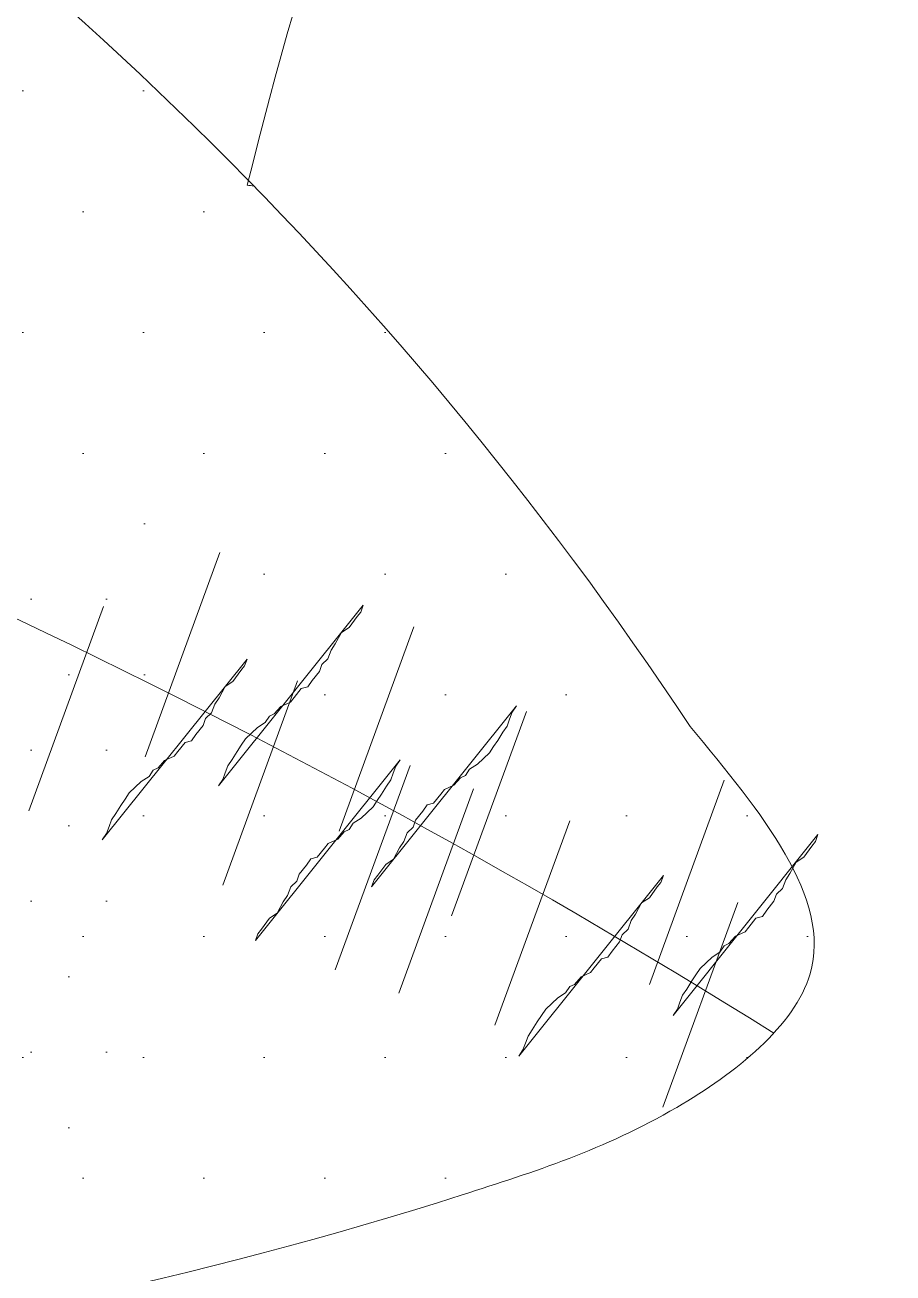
# Model space of a CAD drawing. Extents: x 25752 to 73233, y 27827 to 61602.
# Drawn here: x 61242.6 to 61322.9, y 47866.2 to 47981.7 of the extents above; entities that cross this region are included whole.
import ezdxf

# ---------------------------------------------------------------- set-up
doc = ezdxf.new("R2010")
doc.units = 0
doc.header["$LTSCALE"] = 1000
doc.header["$MEASUREMENT"] = 0
for name, color, linetype, lineweight in [('配景图块－家具立面', 252, 'Continuous', 9), ('铺地', 8, 'Continuous', 5), ('陈设', 31, 'Continuous', 5)]:
    doc.layers.add(name, color=color, linetype=linetype, lineweight=lineweight)

# ---------------------------------------------------------------- blocks, each defined once
blk = doc.blocks.new('keting-01')
at = {"layer": '陈设'}
h = blk.add_hatch(dxfattribs=at)
h.set_pattern_fill('DOTS', color=8, scale=304.8, style=0)
h.set_pattern_definition([(360, (18162.58683531021, 25617.30413790274), (9.525, 19.05), [0, -19.05])])
edge = h.paths.add_edge_path()
edge.add_spline(control_points=[(996.0713303628145, 863.5908750832896), (987.8386285043089, 865.249062579649), (979.6290772076463, 866.8703409121372), (953.8046428019879, 871.8115154706757), (936.2674978222931, 874.9332216072362), (901.3564025760861, 880.3358279757667), (884.0475129705155, 882.5680708720465), (843.5278039620025, 886.746823094727), (820.2507946590194, 888.4518537753029), (749.6108987083426, 892.7779565799283), (701.3337347968481, 894.618957277853), (627.9680007197894, 900.9026336313109), (603.3749709839467, 903.5774288240355), (566.4484742425848, 909.1011380929267), (554.1336054278072, 911.1946513882722), (529.5235732987057, 915.9968669301015), (517.1714435715694, 918.7274998116773), (490.3756448621862, 925.4178034765064), (476.0802774102194, 929.4496035207412), (452.3256658747559, 936.4561370372539), (442.7341582282679, 939.3740820792736), (433.2446362406481, 942.261107346334)], knot_values=[0.007594318894714291, 0.007594318894714291, 0.007594318894714291, 0.007594318894714291, 1.009331685129112, 1.009331685129112, 3.166903830014817, 3.166903830014817, 5.324475974900523, 5.324475974900523, 8.146713981276132, 8.146713981276132, 13.78698518195698, 13.78698518195698, 16.6071207822974, 16.6071207822974, 18.01718858246761, 18.01718858246761, 19.42725638263783, 19.42725638263783, 21.11840045899928, 21.11840045899928, 22.2881602581128, 22.2881602581128, 22.2881602581128, 22.2881602581128], degree=3, periodic=0)
edge.add_ellipse((-77.48649606085382, -800.0763045151252), major_axis=(-1283.858626616139, 1283.858626616139), ratio=0.9999999999999818, start_angle=-61.33743676422674, end_angle=-48.55714826964773)
edge.add_ellipse((147.8141850942047, -800.0763045151252), major_axis=(1283.858626616115, 1283.858626616115), ratio=0.9999999999999885, start_angle=48.5571482696466, end_angle=61.33743676426361)
edge.add_spline(control_points=[(-362.9169472076464, 942.2611073462176), (-372.4064691951498, 939.3740820792154), (-381.9979768417543, 936.4561370371375), (-405.7525883766357, 929.4496035208576), (-420.0479558280203, 925.4178034767974), (-446.8437545358902, 918.7274998123175), (-459.1958842620952, 915.9968669308582), (-483.8059163887519, 911.1946513893781), (-496.1207852023654, 909.1011380941491), (-533.0472819404677, 903.5774288254324), (-557.6403116740985, 900.9026336325915), (-611.6581250126474, 896.2760806423612), (-640.9893235403579, 894.6019140569842), (-669.9649956822395, 893.036922814732)], knot_values=[0.007594318904541566, 0.007594318904541566, 0.007594318904541566, 0.007594318904541566, 1.177354118008585, 1.177354118008585, 2.868498194319651, 2.868498194319651, 4.278565994361959, 4.278565994361959, 5.688633794404266, 5.688633794404266, 8.508769394488882, 8.508769394488882, 11.91787256770212, 11.91787256770212, 11.91787256770212, 11.91787256770212], degree=3, periodic=0)
edge.add_ellipse((-690.3545186583651, 887.7951286538737), major_axis=(-14.8863872921046, 14.8863872921046), ratio=0.9999999999995667, start_angle=225.8035234418923, end_angle=239.417541532368, ccw=False)
edge.add_ellipse((-1021.224653691403, 764.549575428071), major_axis=(-263.7332285244026, 263.7332285244026), ratio=0.9999999999994231, start_angle=234.5429178462428, end_angle=244.3434878472222, ccw=False)
edge.add_ellipse((-545.4026927228551, 1473.910637742491), major_axis=(464.1965283956217, 464.1965283956217), ratio=0.9999999999999988, start_angle=215.5301837112753, end_angle=236.2784491778619)
edge.add_ellipse((-116.4895104428288, 4898.453169354412), major_axis=(2884.587237370078, 2884.587237370078), ratio=1, start_angle=220.7753203818918, end_angle=231.6420249032678)
edge.add_ellipse((703.8265827595023, 1753.867807273753), major_axis=(-687.3524551223126, 687.3524551223126), ratio=0.9999999999999951, start_angle=113.9930274311128, end_angle=139.4777875760855)
edge.add_ellipse((803.3696362192277, 772.3616992990137), major_axis=(18.88655356571336, 18.88655356571336), ratio=0.999999999999889, start_angle=29.349690518414718, end_angle=107.31395154978779, ccw=False)
edge.add_ellipse((582.0949540698202, 537.5616818803828), major_axis=(245.0239564003844, 245.0239564003844), ratio=0.9999999999999977, start_angle=326.06965526290503, end_angle=363.74867896470926, ccw=False)
edge.add_ellipse((782.0569143572357, 287.1395743794274), major_axis=(-245.0406506768896, 245.0406506768896), ratio=0.9999999999729834, start_angle=289.4364312615882, end_angle=291.1525348597326, ccw=False)
edge.add_ellipse((2297.740822082967, 545.9582504187129), major_axis=(-966.7610353427459, 966.7610353427459), ratio=0.9999999999999937, start_angle=35.30528515153998, end_angle=42.74492259143477, ccw=False)
edge.add_ellipse((1141.667108909693, 731.1284608243732), major_axis=(139.1840901862562, 139.1840901862562), ratio=0.9999999999998591, start_angle=92.70420918075928, end_angle=121.7648417998393, ccw=False)
edge = h.paths.add_edge_path()
edge.add_ellipse((1101.918267338537, 809.3025705468026), major_axis=(-54.2011694401335, 54.2011694401335), ratio=0.9999999999999156, start_angle=248.1334738211491, end_angle=277.7178630449272)
edge.add_ellipse((1076.469573644921, 764.9464125772356), major_axis=(-90.17858370672025, 90.17858370672026), ratio=0.9999999999997502, start_angle=-79.30676778778508, end_angle=-64.31921627686972)
edge.add_ellipse((-296.995434705168, 651.4936658183578), major_axis=(1014.580495176632, 1014.580495176632), ratio=0.9999999999999984, start_angle=303.32411686118166, end_angle=324.37804893725087, ccw=False)
edge.add_spline(control_points=[(1108.148602955276, 361.1190873634769), (1110.136375368107, 360.9395735422149), (1118.851643845905, 360.1629144363105), (1127.953862196533, 359.6286005796865), (1136.498063597945, 358.8512076107436)], knot_values=[0, 0, 0, 0, 0.2418033642713523, 1.052830296575082, 1.052830296575082, 1.052830296575082, 1.052830296575082], degree=3, periodic=0)
edge.add_ellipse((1133.497794231167, 324.3855359081645), major_axis=(-24.46307566700356, 24.46307566700356), ratio=0.9999999999999188, start_angle=238.7767705824798, end_angle=310.27284356007203, ccw=False)
edge.add_ellipse((-2508.813566227327, 624.5515211943421), major_axis=(2607.446179105898, 2607.446179105898), ratio=0.999999999999999, start_angle=310.4593117003497, end_angle=318.3404531218047)
edge = h.paths.add_edge_path()
edge.add_ellipse((-1031.590578305419, 809.3025705465116), major_axis=(54.20116944015222, 54.20116944015222), ratio=0.9999999999995934, start_angle=82.28213695507955, end_angle=111.8665261788591)
edge.add_ellipse((2579.141255260445, 624.5515211949823), major_axis=(-2607.446179106048, 2607.446179106049), ratio=0.9999999999999925, start_angle=41.65954687821016, end_angle=49.54410408661445)
edge.add_ellipse((-1063.138307445566, 324.2252916574944), major_axis=(24.46307566700256, 24.46307566700256), ratio=0.9999999999999033, start_angle=49.98346972011012, end_angle=121.3236457343994, ccw=False)
edge.add_spline(control_points=[(-1066.143605310703, 358.690525254875), (-1062.783122170367, 358.996772701852), (-1059.659696693998, 359.2463994749123), (-1056.694063436356, 359.4704228297924)], knot_values=[0, 0, 0, 0, 0.3189857557440551, 0.3189857557440551, 0.3189857557440551, 0.3189857557440551], degree=3, periodic=0)
edge.add_ellipse((2166.821021849522, 749.914078490925), major_axis=(2296.028718604327, 2296.028718604327), ratio=0.9999999999999991, start_angle=132.8754075785099, end_angle=141.9062269296692, ccw=False)
edge = h.paths.add_edge_path()
edge.add_ellipse((-635.3614413564792, 614.8597379613784), major_axis=(201.0565212141125, 201.0565212141125), ratio=0.9999999999999994, start_angle=219.8560000035077, end_angle=290.9319768433341)
edge.add_ellipse((-399.5050116856582, 697.3351374629419), major_axis=(141.3163031800011, 141.3163031800011), ratio=0.9999999999999929, start_angle=231.8281592482279, end_angle=294.8810682384705)
edge.add_ellipse((-58.50481420382857, 130.5610611776938), major_axis=(-368.4761261597796, 368.4761261597795), ratio=0.9999999999999991, start_angle=285.52623263396157, end_angle=332.11357467867344, ccw=False)
edge.add_ellipse((469.8066690799315, 776.027095969941), major_axis=(-235.293706831595, 235.293706831595), ratio=0.9999999999999817, start_angle=80.19826500577827, end_angle=130.5062586859865)
edge.add_ellipse((682.046916129184, 526.5308612888912), major_axis=(178.2628612539982, 178.2628612539982), ratio=0.9999999999999981, start_angle=154.0384846775883, end_angle=216.6923729745889)
edge.add_ellipse((1096.802542923717, 604.6498504911433), major_axis=(-394.2525525941339, 394.252552594134), ratio=0.999999999999949, start_angle=80.98112304628877, end_angle=109.8781780001218)
edge.add_ellipse((81.6952970182756, 14361.16825844161), major_axis=(-10099.29640554323, 10099.29640554323), ratio=0.9999999999995927, start_angle=138.1241672681158, end_angle=138.7143909774701)
edge.add_spline(control_points=[(1006.961830939166, 108.6085719899856), (1007.363344130339, 114.9970480263582), (1007.454428465106, 121.4929060100112), (1007.199459466501, 128.3166593944188)], knot_values=[2.293510373809953, 2.293510373809953, 2.293510373809953, 2.293510373809953, 2.979732802934619, 2.979732802934619, 2.979732802934619, 2.979732802934619], degree=3, periodic=0)
edge.add_spline(control_points=[(1007.199459466501, 128.3166593944188), (1007.056142148329, 132.1522709439159), (1006.394062284846, 142.4749772372306), (1004.522849050001, 156.9979462881456), (992.0258315125247, 153.6702440436347), (988.5933109238977, 157.0695412120549), (987.1594260093989, 159.5937389279716)], knot_values=[2.979732802934619, 2.979732802934619, 2.979732802934619, 2.979732802934619, 3.36545639614831, 3.990521829336836, 4.278466320926378, 4.605763273049225, 4.605763273049225, 4.605763273049225, 4.605763273049225], degree=3, periodic=0)
edge.add_spline(control_points=[(987.1594260093989, 159.5937389279716), (985.7204994963249, 162.1268118276494), (984.6764873770298, 165.380762527755), (983.6324752577348, 168.6347132280353)], knot_values=[4.605763273049225, 4.605763273049225, 4.605763273049225, 4.605763273049225, 4.934211014792284, 4.934211014792284, 4.934211014792284, 4.934211014792284], degree=3, periodic=0)
edge.add_ellipse((2297.740822082967, 545.9582504187129), major_axis=(-966.7610353430241, 966.761035343024), ratio=0.9999999999998376, start_angle=52.795632896919415, end_angle=61.02050574382298, ccw=False)
edge.add_ellipse((697.9145912433742, 481.1212555931415), major_axis=(-193.2577183695978, 193.2577183695977), ratio=0.9999999999999212, start_angle=165.6335501199894, end_angle=198.8130742464472, ccw=False)
edge.add_ellipse((987.5689921147423, 481.2092158006271), major_axis=(197.4361382076936, 197.4361382076936), ratio=0.9999999999998674, start_angle=151.0252170128921, end_angle=192.4102655699839, ccw=False)
edge.add_ellipse((872.4652319916058, 801.2413249782403), major_axis=(300.9884463597922, 300.9884463597923), ratio=0.9999999999999813, start_angle=177.8463850309959, end_angle=203.8962665094932, ccw=False)
edge.add_ellipse((886.4243425853783, 285.6783404281014), major_axis=(-280.5584644205587, 280.5584644205586), ratio=0.9999999999996602, start_angle=2.0533838449994732, end_angle=10.260448050109005, ccw=False)
edge.add_spline(control_points=[(595.9934426442487, 556.0040629839059), (602.4018513633637, 564.1422486366355), (618.4675662182271, 584.5444695093902), (560.9736075192923, 575.6567985196598), (529.1059395032935, 596.5780363008962), (474.9238256493118, 621.3288819395821), (415.2595064755296, 591.6954341397504), (340.9271842219168, 609.1883606316987), (261.9902330305194, 623.6756329140626), (229.1386710400693, 677.9326262066606), (178.6444096356863, 685.7719019984361), (189.3899977983674, 715.6425413673278), (173.7849215685856, 716.9934724339982), (165.6612177520292, 717.6121500710142)], knot_values=[28.72622828787619, 28.72622828787619, 28.72622828787619, 28.72622828787619, 29.65137003608691, 31.04553471454428, 32.97090723718488, 34.80045963000916, 37.53798117998499, 40.13244696109814, 43.73799823656201, 46.29924793153518, 47.53881564063179, 48.20545028199999, 48.98405692497199, 48.98405692497199, 48.98405692497199, 48.98405692550385], degree=3, periodic=0)
edge.add_ellipse((18.62507486331742, -4997.741153196723), major_axis=(-4042.702252732715, 4042.702252732715), ratio=0.9999999999999977, start_angle=-46.47369586912973, end_angle=-42.84626635100496)
edge.add_spline(control_points=[(-196.2340660261689, 715.4644757015049), (-208.8575831012568, 714.1898179298732), (-231.1373375068652, 711.301770086342), (-259.3318401137367, 671.6945340897655), (-321.67682123743, 652.850656854629), (-379.5356295341626, 620.6237012119964), (-444.5238694277359, 630.861494119803), (-465.1179062118754, 597.4442924734321), (-544.0760743449209, 568.0265953844064), (-524.7681710667675, 567.5076862247661)], knot_values=[0, 0, 0, 1.163513729807164e-12, 1.426783815582302, 2.507845637052222, 5.446644405802077, 8.794161911986935, 10.36550993041577, 12.19506232323765, 14.47634677036475, 14.47634677036475, 14.47634677036475, 14.47634677036475], degree=3, periodic=0)
edge.add_ellipse((-756.0246989517473, 924.870957973355), major_axis=(300.9884463598087, 300.9884463598087), ratio=0.9999999999999547, start_angle=233.1899730444863, end_angle=257.9076692015958, ccw=False)
edge.add_ellipse((-939.7393269962631, 638.6571184380446), major_axis=(197.4361382076993, 197.4361382076993), ratio=0.9999999999999556, start_angle=244.6759739839959, end_angle=286.0610225410798, ccw=False)
edge.add_ellipse((-657.4306535270298, 573.8381970869959), major_axis=(-193.2577183704306, 193.2577183704306), ratio=0.9999999999956852, start_angle=85.14470269029368, end_angle=91.45268943398088, ccw=False)
edge.add_ellipse((-2122.789457567385, 542.7427645198768), major_axis=(-894.3411277871842, 894.3411277871842), ratio=0.9999999999998531, start_angle=208.0880272447276, end_angle=218.4118439115923, ccw=False)
edge.add_spline(control_points=[(-912.6986819964368, 174.8128519249731), (-914.3419047960779, 169.8037326467456), (-915.9851275954861, 164.7946133684018), (-919.0608770635445, 162.4413558801753)], knot_values=[4.42752981046754, 4.42752981046754, 4.42752981046754, 4.42752981046754, 4.934211014792284, 4.934211014792284, 4.934211014792284, 4.934211014792284], degree=3, periodic=0)
edge.add_ellipse((-1027.898065884248, 610.1037862319499), major_axis=(325.7661624684434, 325.7661624684433), ratio=0.9999999999999749, start_angle=238.6648212037559, end_angle=277.816367146285)
h = blk.add_hatch(dxfattribs=at)
h.set_pattern_fill('DOTS', color=8, scale=162.56, style=0)
h.set_pattern_definition([(180, (-8841.136018760619, 15227.11971815536), (-5.079999999999999, 10.16), [0, -10.16])])
edge = h.paths.add_edge_path(flags=17)
edge.add_ellipse((526.1884444003808, 765.4264003012795), major_axis=(21.14502328866552, 21.14502328866552), ratio=0.9999999999999566, start_angle=197.4293742980922, end_angle=247.2256321012528)
edge.add_ellipse((570.5647521809151, 668.1873511416197), major_axis=(-54.45877196664926, 54.45877196664926), ratio=0.9999999999999393, start_angle=-19.5751923782937, end_angle=24.16555291353093)
edge.add_ellipse((539.5331029695517, 706.4302561338409), major_axis=(-29.95442116376667, 29.95442116376667), ratio=0.9999999999999539, start_angle=-5.078446253501681, end_angle=59.84114380388081, ccw=False)
edge = h.paths.add_edge_path(flags=17)
edge.add_ellipse((449.0830812416971, 78.68353278853465), major_axis=(437.6135387464208, 437.6135387464208), ratio=0.9999999999980936, start_angle=400.4122738737361, end_angle=401.14692602743605, ccw=False)
edge.add_ellipse((508.9269320162712, 646.7804208960733), major_axis=(35.27276074924985, 35.27276074924985), ratio=0.9999999999998465, start_angle=56.96626177507412, end_angle=128.4606080737423)
edge.add_ellipse((439.9934495278285, 654.1557545667747), major_axis=(13.75234945520988, 13.75234945520988), ratio=0.9999999999999714, start_angle=310.0022228544645, end_angle=447.0101969954212)
edge.add_ellipse((488.5603663093643, 613.654031222919), major_axis=(58.36219010502028, 58.36219010502028), ratio=0.9999999999999993, start_angle=43.53494098790259, end_angle=93.25647343301858, ccw=False)
edge = h.paths.add_edge_path()
edge.add_ellipse((510.8348099614959, 457.2524320887751), major_axis=(-220.0337383788223, 220.0337383788223), ratio=0.9999999999999936, start_angle=258.5394166081302, end_angle=308.1497845990816, ccw=False)
edge.add_spline(control_points=[(770.2007620439399, 629.1797276247526), (776.1838761961553, 621.9604478798574), (783.798315335298, 612.7727966254461), (778.6811846655328, 604.9660082157934), (777.2358351350995, 603.3996357471333)], knot_values=[0, 0, 0, 0, 1.42238482592121, 1.810204922351612, 1.810204922351612, 1.810204922351612, 1.810204922351612], degree=3, periodic=0)
edge.add_ellipse((449.0830812460044, 78.68353280314477), major_axis=(437.6135387382477, 437.6135387382477), ratio=0.9999999999984874, start_angle=12.9785078464626, end_angle=17.57136510295455)
edge.add_ellipse((498.1272773294477, 481.4443236152292), major_axis=(196.4563008926534, 196.4563008926534), ratio=0.9999999999999803, start_angle=346.8345493291795, end_angle=397.9332034731351)
edge.add_ellipse((439.1690685801441, 341.4733588486561), major_axis=(301.2260797398507, 301.2260797398507), ratio=0.9999999999999989, start_angle=32.37103093941994, end_angle=75.25655211311418)
edge.add_ellipse((311.1389331934042, -194.5717136273161), major_axis=(-642.1611214506338, 642.1611214506339), ratio=0.9999999999997193, start_angle=-39.52687022804582, end_angle=-36.92237628317469)
edge.add_spline(control_points=[(183.5302026630379, 704.5711135689635), (183.3799943296472, 707.9524356747861), (185.3438852539985, 718.2042999910191), (195.9735682766186, 720.8323844445986), (203.1495466791093, 722.6065744405496)], knot_values=[0, 0, 0, 0, 0.5819764206049407, 1.791185280154921, 1.791185280154921, 1.791185280154921, 1.791185280154921], degree=3, periodic=0)
edge.add_ellipse((430.0164591801586, 313.6608219696791), major_axis=(330.6850650178474, 330.6850650178474), ratio=0.9999999999999994, start_angle=390.3935585979345, end_angle=434.019778702312, ccw=False)
edge = h.paths.add_edge_path()
edge.add_spline(control_points=[(201.3984909649007, 682.794405464665), (195.0300157669699, 686.3213421217515), (186.1776323117083, 691.2238964600256), (183.6588371344842, 701.6754381265491), (183.5302026630379, 704.5711135689635)], knot_values=[1.791185280154921, 1.791185280154921, 1.791185280154921, 1.791185280154921, 3.069002213139684, 3.567391534373676, 3.567391534373676, 3.567391534373676, 3.567391534373676], degree=3, periodic=0)
edge.add_ellipse((311.1389331936371, -194.5717136273161), major_axis=(-642.1611214508553, 642.1611214508553), ratio=0.9999999999999221, start_angle=320.47312977196174, end_angle=323.0776237168323, ccw=False)
edge.add_ellipse((455.6646593261976, 987.200010498229), major_axis=(-255.5169101381823, 255.5169101381823), ratio=0.9999999999999807, start_angle=95.23358330781208, end_angle=138.9317992611657)
edge.add_ellipse((605.437471382902, 992.6558203263558), major_axis=(273.4511480315442, 273.4511480315442), ratio=0.9999999999999956, start_angle=206.1422413992029, end_angle=244.4432589827649)
edge.add_ellipse((449.0830812460044, 78.68353280314477), major_axis=(437.6135387382097, 437.6135387382101), ratio=0.9999999999972089, start_angle=372.9785078464747, end_angle=377.5713651029771, ccw=False)
edge.add_spline(control_points=[(777.2358351350995, 603.3996357471333), (775.0423830418149, 601.0225201098365), (765.9353378565283, 594.5428437356604), (756.999814824434, 591.7006932555232), (751.0051856106147, 589.7939623080892)], knot_values=[1.810204922351612, 1.810204922351612, 1.810204922351612, 1.810204922351612, 2.398757922429805, 3.598446597238173, 3.598446597238173, 3.598446597238173, 3.598446597238173], degree=3, periodic=0)
edge.add_ellipse((643.7298454919364, 926.4323861009907), major_axis=(-249.8333714412728, 249.8333714412728), ratio=0.9999999999999986, start_angle=107.85150721330089, end_angle=152.6753304847041, ccw=False)
edge.add_ellipse((399.4707235824317, 875.9345243268181), major_axis=(-195.6217202257956, 195.6217202257955), ratio=0.9999999999999896, start_angle=89.27769578140129, end_angle=152.4675057723358, ccw=False)
h = blk.add_hatch(dxfattribs=at)
h.set_pattern_fill('DOTS', color=8, scale=101.6, style=0)
h.set_pattern_definition([(360, (-81668.58407119455, -20525.48517120961), (3.175000000000001, 6.35), [0, -6.35])])
edge = h.paths.add_edge_path()
edge.add_ellipse((1095.128331889282, 585.7068598939804), major_axis=(-263.7332285243747, 263.7332285243747), ratio=0.9999999999998728, start_angle=35.18648228385678, end_angle=43.96553536475812)
edge.add_ellipse((683.003940223658, 473.1603602651157), major_axis=(88.78394883066326, 88.78394883066325), ratio=0.9999999999999937, start_angle=26.80313823718866, end_angle=71.9801915166628)
edge.add_ellipse((886.4243425857858, 285.6783404281014), major_axis=(-280.5584644206113, 280.5584644206112), ratio=0.9999999999999354, start_angle=338.5948503737864, end_angle=356.0153580243669, ccw=False)
at = {"layer": '陈设', "color": 8, "linetype": 'Continuous'}
for p, q in [((724.3254004194168, 626.6326090868097), (730.6215354227461, 643.8173468351888)), ((724.3254004194168, 626.6326090868097), (730.6215354227461, 643.8173468351888)), ((724.3254004194168, 626.6326090868097), (730.6215354227461, 643.8173468351888)), ((724.3254004194168, 626.6326090868097), (730.6215354227461, 643.8173468351888)), ((714.5381483088422, 622.0940426833113), (720.8342833123752, 639.2787804317777)), ((714.5381483088422, 622.0940426833113), (720.8342833123752, 639.2787804317777)), ((714.5381483088422, 622.0940426833113), (720.8342833123752, 639.2787804317777)), ((714.5381483088422, 622.0940426833113), (720.8342833123752, 639.2787804317777)), ((746.9411912676878, 637.5628880183503), (740.645056264184, 620.3781502699712)), ((746.9411912676878, 637.5628880183503), (740.645056264184, 620.3781502699712)), ((746.9411912676878, 637.5628880183503), (740.645056264184, 620.3781502699712)), ((746.9411912676878, 637.5628880183503), (740.645056264184, 620.3781502699712)), ((737.1539391573169, 633.0243216149393), (730.857804153784, 615.8395838665892)), ((737.1539391573169, 633.0243216149393), (730.857804153784, 615.8395838665892)), ((737.1539391573169, 633.0243216149393), (730.857804153784, 615.8395838665892)), ((737.1539391573169, 633.0243216149393), (730.857804153784, 615.8395838665892)), ((756.4101026138524, 630.4322539218119), (750.1139676105231, 613.2475161733455)), ((756.4101026138524, 630.4322539218119), (750.1139676105231, 613.2475161733455)), ((756.4101026138524, 630.4322539218119), (750.1139676105231, 613.2475161733455)), ((756.4101026138524, 630.4322539218119), (750.1139676105231, 613.2475161733455)), ((746.6228505034524, 625.8936875183135), (740.3267155001231, 608.7089497699344)), ((746.6228505034524, 625.8936875183135), (740.3267155001231, 608.7089497699344)), ((746.6228505034524, 625.8936875183135), (740.3267155001231, 608.7089497699344)), ((746.6228505034524, 625.8936875183135), (740.3267155001231, 608.7089497699344)), ((766.7713054654887, 607.4894631236675), (773.067440468847, 624.6742008720757)), ((766.7713054654887, 607.4894631236675), (773.067440468847, 624.6742008720757)), ((766.7713054654887, 607.4894631236675), (773.067440468847, 624.6742008720757)), ((766.7713054654887, 607.4894631236675), (773.067440468847, 624.6742008720757)), ((751.9651769340853, 623.9363688246813), (745.6690419307561, 606.751631076273)), ((751.9651769340853, 623.9363688246813), (745.6690419307561, 606.751631076273)), ((751.9651769340853, 623.9363688246813), (745.6690419307561, 606.751631076273)), ((751.9651769340853, 623.9363688246813), (745.6690419307561, 606.751631076273)), ((753.7714497686829, 604.0583472936996), (760.0675847722159, 621.2430850421079)), ((753.7714497686829, 604.0583472936996), (760.0675847722159, 621.2430850421079)), ((753.7714497686829, 604.0583472936996), (760.0675847722159, 621.2430850421079)), ((753.7714497686829, 604.0583472936996), (760.0675847722159, 621.2430850421079)), ((767.905306472996, 597.1836493889568), (774.201441476529, 614.3683871374233)), ((767.905306472996, 597.1836493889568), (774.201441476529, 614.3683871374233)), ((767.905306472996, 597.1836493889568), (774.201441476529, 614.3683871374233)), ((767.905306472996, 597.1836493889568), (774.201441476529, 614.3683871374233))]:
    blk.add_line(p, q, dxfattribs=at)
for points in [[(742.6883244507189, 639.3963231402449), (742.4746970961569, 638.8132463697693), (742.168707387551, 638.429345630575), (741.5033211318951, 637.5157749596401), (740.8523861994618, 637.0929187051079), (740.3330487533531, 636.1267043850385), (739.9736522061285, 635.5970344532398), (739.7066180130932, 634.8681884901889), (739.2022154626902, 634.391645780066), (738.9885881081282, 633.8085690095904), (738.376608691091, 633.0407675312599), (738.0172121438663, 632.5110975994612), (737.4730908889032, 632.3797797301959), (736.8611114716914, 631.6119782518363), (736.5551217632601, 631.2280775126419), (735.7584176381642, 630.8586280967575), (735.1998450597748, 630.2365958109731), (734.8014929973288, 630.0518711030891), (734.442096450075, 629.5222011712613), (733.7911615178455, 629.0993449167581), (733.2859957779292, 628.6230818235781), (732.7808300381876, 628.1468187303981), (732.4214334911376, 627.6171487987158), (732.0620369438839, 627.0874788669171), (731.6495131750708, 626.4128029319982), (731.290116627817, 625.8831330001995), (731.076489273255, 625.300056229753), (730.8628619186929, 624.7169794592774), (730.503465371643, 624.1873095275951)], [(742.6883244507189, 639.3963231402449), (742.4746970961569, 638.8132463697693), (742.168707387551, 638.429345630575), (741.5033211318951, 637.5157749596401), (740.8523861994618, 637.0929187051079), (740.3330487533531, 636.1267043850385), (739.9736522061285, 635.5970344532398), (739.7066180130932, 634.8681884901889), (739.2022154626902, 634.391645780066), (738.9885881081282, 633.8085690095904), (738.376608691091, 633.0407675312599), (738.0172121438663, 632.5110975994612), (737.4730908889032, 632.3797797301959), (736.8611114716914, 631.6119782518363), (736.5551217632601, 631.2280775126419), (735.7584176381642, 630.8586280967575), (735.1998450597748, 630.2365958109731), (734.8014929973288, 630.0518711030891), (734.442096450075, 629.5222011712613), (733.7911615178455, 629.0993449167581), (733.2859957779292, 628.6230818235781), (732.7808300381876, 628.1468187303981), (732.4214334911376, 627.6171487987158), (732.0620369438839, 627.0874788669171), (731.6495131750708, 626.4128029319982), (731.290116627817, 625.8831330001995), (731.076489273255, 625.300056229753), (730.8628619186929, 624.7169794592774), (730.503465371643, 624.1873095275951)], [(742.6883244507189, 639.3963231402449), (742.4746970961569, 638.8132463697693), (742.168707387551, 638.429345630575), (741.5033211318951, 637.5157749596401), (740.8523861994618, 637.0929187051079), (740.3330487533531, 636.1267043850385), (739.9736522061285, 635.5970344532398), (739.7066180130932, 634.8681884901889), (739.2022154626902, 634.391645780066), (738.9885881081282, 633.8085690095904), (738.376608691091, 633.0407675312599), (738.0172121438663, 632.5110975994612), (737.4730908889032, 632.3797797301959), (736.8611114716914, 631.6119782518363), (736.5551217632601, 631.2280775126419), (735.7584176381642, 630.8586280967575), (735.1998450597748, 630.2365958109731), (734.8014929973288, 630.0518711030891), (734.442096450075, 629.5222011712613), (733.7911615178455, 629.0993449167581), (733.2859957779292, 628.6230818235781), (732.7808300381876, 628.1468187303981), (732.4214334911376, 627.6171487987158), (732.0620369438839, 627.0874788669171), (731.6495131750708, 626.4128029319982), (731.290116627817, 625.8831330001995), (731.076489273255, 625.300056229753), (730.8628619186929, 624.7169794592774), (730.503465371643, 624.1873095275951)], [(742.6883244507189, 639.3963231402449), (742.4746970961569, 638.8132463697693), (742.168707387551, 638.429345630575), (741.5033211318951, 637.5157749596401), (740.8523861994618, 637.0929187051079), (740.3330487533531, 636.1267043850385), (739.9736522061285, 635.5970344532398), (739.7066180130932, 634.8681884901889), (739.2022154626902, 634.391645780066), (738.9885881081282, 633.8085690095904), (738.376608691091, 633.0407675312599), (738.0172121438663, 632.5110975994612), (737.4730908889032, 632.3797797301959), (736.8611114716914, 631.6119782518363), (736.5551217632601, 631.2280775126419), (735.7584176381642, 630.8586280967575), (735.1998450597748, 630.2365958109731), (734.8014929973288, 630.0518711030891), (734.442096450075, 629.5222011712613), (733.7911615178455, 629.0993449167581), (733.2859957779292, 628.6230818235781), (732.7808300381876, 628.1468187303981), (732.4214334911376, 627.6171487987158), (732.0620369438839, 627.0874788669171), (731.6495131750708, 626.4128029319982), (731.290116627817, 625.8831330001995), (731.076489273255, 625.300056229753), (730.8628619186929, 624.7169794592774), (730.503465371643, 624.1873095275951)], [(732.9010723403189, 634.8577567367465), (732.6874449857569, 634.2746799663873), (732.381455277151, 633.8907792271639), (731.7160690214951, 632.977208556229), (731.0651340890618, 632.5543523016968), (730.5457966429531, 631.5881379815401), (730.1864000957285, 631.0584680498287), (729.9193659025186, 630.3296220867778), (729.4149633522902, 629.8530793766549), (729.2013359977282, 629.2700026062084), (728.589356580691, 628.5022011278779), (728.2299600334663, 627.9725311960501), (727.6858387785032, 627.8412133267266), (727.0738593612914, 627.073411848367), (726.7678696528892, 626.6895111092308), (725.9711655277642, 626.3200616933464), (725.4125929494039, 625.6980294075911), (725.0142408869287, 625.5133046996198), (724.6548443397041, 624.9836347678793), (724.0039094074746, 624.5607785133761), (723.4987436675292, 624.0845154201961), (722.9935779277876, 623.6082523270161), (722.6341813807376, 623.0785823952174), (722.2747848334839, 622.5489124634769), (721.8622610646707, 621.8742365285871), (721.502864517417, 621.3445665967884), (721.289237162855, 620.761489826371), (721.0756098082929, 620.1784130558954), (720.716213261243, 619.6487431240967)], [(732.9010723403189, 634.8577567367465), (732.6874449857569, 634.2746799663873), (732.381455277151, 633.8907792271639), (731.7160690214951, 632.977208556229), (731.0651340890618, 632.5543523016968), (730.5457966429531, 631.5881379815401), (730.1864000957285, 631.0584680498287), (729.9193659025186, 630.3296220867778), (729.4149633522902, 629.8530793766549), (729.2013359977282, 629.2700026062084), (728.589356580691, 628.5022011278779), (728.2299600334663, 627.9725311960501), (727.6858387785032, 627.8412133267266), (727.0738593612914, 627.073411848367), (726.7678696528892, 626.6895111092308), (725.9711655277642, 626.3200616933464), (725.4125929494039, 625.6980294075911), (725.0142408869287, 625.5133046996198), (724.6548443397041, 624.9836347678793), (724.0039094074746, 624.5607785133761), (723.4987436675292, 624.0845154201961), (722.9935779277876, 623.6082523270161), (722.6341813807376, 623.0785823952174), (722.2747848334839, 622.5489124634769), (721.8622610646707, 621.8742365285871), (721.502864517417, 621.3445665967884), (721.289237162855, 620.761489826371), (721.0756098082929, 620.1784130558954), (720.716213261243, 619.6487431240967)], [(732.9010723403189, 634.8577567367465), (732.6874449857569, 634.2746799663873), (732.381455277151, 633.8907792271639), (731.7160690214951, 632.977208556229), (731.0651340890618, 632.5543523016968), (730.5457966429531, 631.5881379815401), (730.1864000957285, 631.0584680498287), (729.9193659025186, 630.3296220867778), (729.4149633522902, 629.8530793766549), (729.2013359977282, 629.2700026062084), (728.589356580691, 628.5022011278779), (728.2299600334663, 627.9725311960501), (727.6858387785032, 627.8412133267266), (727.0738593612914, 627.073411848367), (726.7678696528892, 626.6895111092308), (725.9711655277642, 626.3200616933464), (725.4125929494039, 625.6980294075911), (725.0142408869287, 625.5133046996198), (724.6548443397041, 624.9836347678793), (724.0039094074746, 624.5607785133761), (723.4987436675292, 624.0845154201961), (722.9935779277876, 623.6082523270161), (722.6341813807376, 623.0785823952174), (722.2747848334839, 622.5489124634769), (721.8622610646707, 621.8742365285871), (721.502864517417, 621.3445665967884), (721.289237162855, 620.761489826371), (721.0756098082929, 620.1784130558954), (720.716213261243, 619.6487431240967)], [(732.9010723403189, 634.8577567367465), (732.6874449857569, 634.2746799663873), (732.381455277151, 633.8907792271639), (731.7160690214951, 632.977208556229), (731.0651340890618, 632.5543523016968), (730.5457966429531, 631.5881379815401), (730.1864000957285, 631.0584680498287), (729.9193659025186, 630.3296220867778), (729.4149633522902, 629.8530793766549), (729.2013359977282, 629.2700026062084), (728.589356580691, 628.5022011278779), (728.2299600334663, 627.9725311960501), (727.6858387785032, 627.8412133267266), (727.0738593612914, 627.073411848367), (726.7678696528892, 626.6895111092308), (725.9711655277642, 626.3200616933464), (725.4125929494039, 625.6980294075911), (725.0142408869287, 625.5133046996198), (724.6548443397041, 624.9836347678793), (724.0039094074746, 624.5607785133761), (723.4987436675292, 624.0845154201961), (722.9935779277876, 623.6082523270161), (722.6341813807376, 623.0785823952174), (722.2747848334839, 622.5489124634769), (721.8622610646707, 621.8742365285871), (721.502864517417, 621.3445665967884), (721.289237162855, 620.761489826371), (721.0756098082929, 620.1784130558954), (720.716213261243, 619.6487431240967)], [(743.3895050132123, 615.7112211747444), (743.6031323677744, 616.2942979451618), (743.9091220763803, 616.678198684298), (744.5745083320362, 617.5917693553492), (745.2254432644695, 618.0146256097651), (745.7450603276375, 618.981603119435), (746.1044568746875, 619.5112730512337), (746.3714910678682, 620.2401190142846), (746.8758936181257, 620.7166617243201), (747.0895209726878, 621.2997384947666), (747.7015003898996, 622.0675399731263), (748.0608969369496, 622.597209904925), (748.6050181920873, 622.7285277742776), (749.2167179922399, 623.4955660630949), (749.5227077006421, 623.879466802231), (750.3194118257379, 624.2489162181155), (750.8779844041273, 624.8709485038999), (751.2763364666025, 625.0556732118712), (751.6357330138271, 625.5853431435826), (752.2866679460858, 626.0081993981148), (752.7918336860021, 626.4844624912948), (753.2969994257437, 626.9607255844458), (753.6563959727937, 627.4903955162736), (754.0157925200474, 628.0200654479559), (754.4285959059198, 628.6955045724753), (754.7879924529698, 629.2251745041867), (755.0016198075609, 629.8082512746332), (755.2152471620939, 630.3913280450797), (755.5746437093476, 630.9209979769075)], [(743.3895050132123, 615.7112211747444), (743.6031323677744, 616.2942979451618), (743.9091220763803, 616.678198684298), (744.5745083320362, 617.5917693553492), (745.2254432644695, 618.0146256097651), (745.7450603276375, 618.981603119435), (746.1044568746875, 619.5112730512337), (746.3714910678682, 620.2401190142846), (746.8758936181257, 620.7166617243201), (747.0895209726878, 621.2997384947666), (747.7015003898996, 622.0675399731263), (748.0608969369496, 622.597209904925), (748.6050181920873, 622.7285277742776), (749.2167179922399, 623.4955660630949), (749.5227077006421, 623.879466802231), (750.3194118257379, 624.2489162181155), (750.8779844041273, 624.8709485038999), (751.2763364666025, 625.0556732118712), (751.6357330138271, 625.5853431435826), (752.2866679460858, 626.0081993981148), (752.7918336860021, 626.4844624912948), (753.2969994257437, 626.9607255844458), (753.6563959727937, 627.4903955162736), (754.0157925200474, 628.0200654479559), (754.4285959059198, 628.6955045724753), (754.7879924529698, 629.2251745041867), (755.0016198075609, 629.8082512746332), (755.2152471620939, 630.3913280450797), (755.5746437093476, 630.9209979769075)], [(743.3895050132123, 615.7112211747444), (743.6031323677744, 616.2942979451618), (743.9091220763803, 616.678198684298), (744.5745083320362, 617.5917693553492), (745.2254432644695, 618.0146256097651), (745.7450603276375, 618.981603119435), (746.1044568746875, 619.5112730512337), (746.3714910678682, 620.2401190142846), (746.8758936181257, 620.7166617243201), (747.0895209726878, 621.2997384947666), (747.7015003898996, 622.0675399731263), (748.0608969369496, 622.597209904925), (748.6050181920873, 622.7285277742776), (749.2167179922399, 623.4955660630949), (749.5227077006421, 623.879466802231), (750.3194118257379, 624.2489162181155), (750.8779844041273, 624.8709485038999), (751.2763364666025, 625.0556732118712), (751.6357330138271, 625.5853431435826), (752.2866679460858, 626.0081993981148), (752.7918336860021, 626.4844624912948), (753.2969994257437, 626.9607255844458), (753.6563959727937, 627.4903955162736), (754.0157925200474, 628.0200654479559), (754.4285959059198, 628.6955045724753), (754.7879924529698, 629.2251745041867), (755.0016198075609, 629.8082512746332), (755.2152471620939, 630.3913280450797), (755.5746437093476, 630.9209979769075)], [(743.3895050132123, 615.7112211747444), (743.6031323677744, 616.2942979451618), (743.9091220763803, 616.678198684298), (744.5745083320362, 617.5917693553492), (745.2254432644695, 618.0146256097651), (745.7450603276375, 618.981603119435), (746.1044568746875, 619.5112730512337), (746.3714910678682, 620.2401190142846), (746.8758936181257, 620.7166617243201), (747.0895209726878, 621.2997384947666), (747.7015003898996, 622.0675399731263), (748.0608969369496, 622.597209904925), (748.6050181920873, 622.7285277742776), (749.2167179922399, 623.4955660630949), (749.5227077006421, 623.879466802231), (750.3194118257379, 624.2489162181155), (750.8779844041273, 624.8709485038999), (751.2763364666025, 625.0556732118712), (751.6357330138271, 625.5853431435826), (752.2866679460858, 626.0081993981148), (752.7918336860021, 626.4844624912948), (753.2969994257437, 626.9607255844458), (753.6563959727937, 627.4903955162736), (754.0157925200474, 628.0200654479559), (754.4285959059198, 628.6955045724753), (754.7879924529698, 629.2251745041867), (755.0016198075609, 629.8082512746332), (755.2152471620939, 630.3913280450797), (755.5746437093476, 630.9209979769075)], [(733.6022529028123, 611.172654771246), (733.8158802573744, 611.7557315416925), (734.1218699659803, 612.139632280916), (734.7872562216362, 613.0532029518508), (735.4381911540695, 613.476059206354), (735.9578082172084, 614.4430367159366), (736.3172047642875, 614.9727066477644), (736.5842389574973, 615.7015526107862), (737.0886415077257, 616.1780953209382), (737.3022688622877, 616.7611720913555), (737.9142482792959, 617.5289735697152), (738.2736448265496, 618.058643501543), (738.8177660816873, 618.1899613707792), (739.4294658818399, 618.9569996597129), (739.735455590242, 619.340900398849), (740.532159715367, 619.7103498147335), (741.0907322937273, 620.3323821004888), (741.4890843562025, 620.5171068083728), (741.8484809034271, 621.0467767401715), (742.4994158356858, 621.4696329947328), (743.0045815756021, 621.9458960878837), (743.5097473153437, 622.4221591810347), (743.8691438623937, 622.9518291127752), (744.2285404096474, 623.4814990445739), (744.6413437955198, 624.1569381689769), (745.0007403425989, 624.6866081007756), (745.2143676971318, 625.2696848712512), (745.427995051723, 625.8527616416686), (745.7873915989476, 626.3824315734091)], [(733.6022529028123, 611.172654771246), (733.8158802573744, 611.7557315416925), (734.1218699659803, 612.139632280916), (734.7872562216362, 613.0532029518508), (735.4381911540695, 613.476059206354), (735.9578082172084, 614.4430367159366), (736.3172047642875, 614.9727066477644), (736.5842389574973, 615.7015526107862), (737.0886415077257, 616.1780953209382), (737.3022688622877, 616.7611720913555), (737.9142482792959, 617.5289735697152), (738.2736448265496, 618.058643501543), (738.8177660816873, 618.1899613707792), (739.4294658818399, 618.9569996597129), (739.735455590242, 619.340900398849), (740.532159715367, 619.7103498147335), (741.0907322937273, 620.3323821004888), (741.4890843562025, 620.5171068083728), (741.8484809034271, 621.0467767401715), (742.4994158356858, 621.4696329947328), (743.0045815756021, 621.9458960878837), (743.5097473153437, 622.4221591810347), (743.8691438623937, 622.9518291127752), (744.2285404096474, 623.4814990445739), (744.6413437955198, 624.1569381689769), (745.0007403425989, 624.6866081007756), (745.2143676971318, 625.2696848712512), (745.427995051723, 625.8527616416686), (745.7873915989476, 626.3824315734091)], [(733.6022529028123, 611.172654771246), (733.8158802573744, 611.7557315416925), (734.1218699659803, 612.139632280916), (734.7872562216362, 613.0532029518508), (735.4381911540695, 613.476059206354), (735.9578082172084, 614.4430367159366), (736.3172047642875, 614.9727066477644), (736.5842389574973, 615.7015526107862), (737.0886415077257, 616.1780953209382), (737.3022688622877, 616.7611720913555), (737.9142482792959, 617.5289735697152), (738.2736448265496, 618.058643501543), (738.8177660816873, 618.1899613707792), (739.4294658818399, 618.9569996597129), (739.735455590242, 619.340900398849), (740.532159715367, 619.7103498147335), (741.0907322937273, 620.3323821004888), (741.4890843562025, 620.5171068083728), (741.8484809034271, 621.0467767401715), (742.4994158356858, 621.4696329947328), (743.0045815756021, 621.9458960878837), (743.5097473153437, 622.4221591810347), (743.8691438623937, 622.9518291127752), (744.2285404096474, 623.4814990445739), (744.6413437955198, 624.1569381689769), (745.0007403425989, 624.6866081007756), (745.2143676971318, 625.2696848712512), (745.427995051723, 625.8527616416686), (745.7873915989476, 626.3824315734091)], [(733.6022529028123, 611.172654771246), (733.8158802573744, 611.7557315416925), (734.1218699659803, 612.139632280916), (734.7872562216362, 613.0532029518508), (735.4381911540695, 613.476059206354), (735.9578082172084, 614.4430367159366), (736.3172047642875, 614.9727066477644), (736.5842389574973, 615.7015526107862), (737.0886415077257, 616.1780953209382), (737.3022688622877, 616.7611720913555), (737.9142482792959, 617.5289735697152), (738.2736448265496, 618.058643501543), (738.8177660816873, 618.1899613707792), (739.4294658818399, 618.9569996597129), (739.735455590242, 619.340900398849), (740.532159715367, 619.7103498147335), (741.0907322937273, 620.3323821004888), (741.4890843562025, 620.5171068083728), (741.8484809034271, 621.0467767401715), (742.4994158356858, 621.4696329947328), (743.0045815756021, 621.9458960878837), (743.5097473153437, 622.4221591810347), (743.8691438623937, 622.9518291127752), (744.2285404096474, 623.4814990445739), (744.6413437955198, 624.1569381689769), (745.0007403425989, 624.6866081007756), (745.2143676971318, 625.2696848712512), (745.427995051723, 625.8527616416686), (745.7873915989476, 626.3824315734091)], [(780.9515384387632, 620.0892862219771), (780.7379110842012, 619.5062094515306), (780.4319213755953, 619.1223087123071), (779.7665351199103, 618.2087380413723), (779.1156001875061, 617.78588178684), (778.5962627413974, 616.8196674666833), (778.2368661943474, 616.2899975349719), (777.9698320011375, 615.5611515719211), (777.4654294507345, 615.0846088617982), (777.2518020961434, 614.5015320913517), (776.6398226791352, 613.7337306130212), (776.2804261320853, 613.2040606811934), (775.7363048769475, 613.072742811928), (775.1243254599103, 612.3049413335102), (774.8183357513044, 611.9210405943741), (774.0216316264123, 611.5515911784896), (773.4630590480228, 610.9295588927343), (773.064706985373, 610.7448341848212), (772.7053104383231, 610.2151642530225), (772.0543755058898, 609.7923079985194), (771.5492097661481, 609.3160449053394), (771.0440440262319, 608.8397818121593), (770.6846474791528, 608.310111880448), (770.3252509319282, 607.7804419486201), (769.912727163115, 607.1057660137303), (769.553330616036, 606.5760960819316), (769.3397032614739, 605.9930193115142), (769.1260759069119, 605.4099425410386), (768.7666793596582, 604.8802726093272)], [(780.9515384387632, 620.0892862219771), (780.7379110842012, 619.5062094515306), (780.4319213755953, 619.1223087123071), (779.7665351199103, 618.2087380413723), (779.1156001875061, 617.78588178684), (778.5962627413974, 616.8196674666833), (778.2368661943474, 616.2899975349719), (777.9698320011375, 615.5611515719211), (777.4654294507345, 615.0846088617982), (777.2518020961434, 614.5015320913517), (776.6398226791352, 613.7337306130212), (776.2804261320853, 613.2040606811934), (775.7363048769475, 613.072742811928), (775.1243254599103, 612.3049413335102), (774.8183357513044, 611.9210405943741), (774.0216316264123, 611.5515911784896), (773.4630590480228, 610.9295588927343), (773.064706985373, 610.7448341848212), (772.7053104383231, 610.2151642530225), (772.0543755058898, 609.7923079985194), (771.5492097661481, 609.3160449053394), (771.0440440262319, 608.8397818121593), (770.6846474791528, 608.310111880448), (770.3252509319282, 607.7804419486201), (769.912727163115, 607.1057660137303), (769.553330616036, 606.5760960819316), (769.3397032614739, 605.9930193115142), (769.1260759069119, 605.4099425410386), (768.7666793596582, 604.8802726093272)], [(780.9515384387632, 620.0892862219771), (780.7379110842012, 619.5062094515306), (780.4319213755953, 619.1223087123071), (779.7665351199103, 618.2087380413723), (779.1156001875061, 617.78588178684), (778.5962627413974, 616.8196674666833), (778.2368661943474, 616.2899975349719), (777.9698320011375, 615.5611515719211), (777.4654294507345, 615.0846088617982), (777.2518020961434, 614.5015320913517), (776.6398226791352, 613.7337306130212), (776.2804261320853, 613.2040606811934), (775.7363048769475, 613.072742811928), (775.1243254599103, 612.3049413335102), (774.8183357513044, 611.9210405943741), (774.0216316264123, 611.5515911784896), (773.4630590480228, 610.9295588927343), (773.064706985373, 610.7448341848212), (772.7053104383231, 610.2151642530225), (772.0543755058898, 609.7923079985194), (771.5492097661481, 609.3160449053394), (771.0440440262319, 608.8397818121593), (770.6846474791528, 608.310111880448), (770.3252509319282, 607.7804419486201), (769.912727163115, 607.1057660137303), (769.553330616036, 606.5760960819316), (769.3397032614739, 605.9930193115142), (769.1260759069119, 605.4099425410386), (768.7666793596582, 604.8802726093272)], [(780.9515384387632, 620.0892862219771), (780.7379110842012, 619.5062094515306), (780.4319213755953, 619.1223087123071), (779.7665351199103, 618.2087380413723), (779.1156001875061, 617.78588178684), (778.5962627413974, 616.8196674666833), (778.2368661943474, 616.2899975349719), (777.9698320011375, 615.5611515719211), (777.4654294507345, 615.0846088617982), (777.2518020961434, 614.5015320913517), (776.6398226791352, 613.7337306130212), (776.2804261320853, 613.2040606811934), (775.7363048769475, 613.072742811928), (775.1243254599103, 612.3049413335102), (774.8183357513044, 611.9210405943741), (774.0216316264123, 611.5515911784896), (773.4630590480228, 610.9295588927343), (773.064706985373, 610.7448341848212), (772.7053104383231, 610.2151642530225), (772.0543755058898, 609.7923079985194), (771.5492097661481, 609.3160449053394), (771.0440440262319, 608.8397818121593), (770.6846474791528, 608.310111880448), (770.3252509319282, 607.7804419486201), (769.912727163115, 607.1057660137303), (769.553330616036, 606.5760960819316), (769.3397032614739, 605.9930193115142), (769.1260759069119, 605.4099425410386), (768.7666793596582, 604.8802726093272)], [(767.9516827421321, 616.6581703920092), (767.7380553875701, 616.0750936215627), (767.4320656789641, 615.6911928823392), (766.7666794233082, 614.7776222114044), (766.1157444908749, 614.3547659568721), (765.5964070447953, 613.3885516367154), (765.2370104977163, 612.858881705004), (764.9699763045064, 612.1300357419532), (764.4655737541034, 611.6534930318303), (764.2519463995413, 611.0704162613838), (763.6399669825332, 610.3026147830533), (763.2805704352795, 609.7729448512255), (762.7364491803164, 609.6416269819601), (762.1244697633083, 608.8738255036296), (761.8184800547024, 608.4899247644062), (761.0217759297811, 608.1204753485217), (760.4632033512171, 607.4984430627665), (760.0648512887419, 607.3137183548533), (759.7054547416919, 606.7840484230546), (759.0545198092586, 606.3611921685224), (758.5493540693424, 605.8849290753715), (758.0441883296007, 605.4086659823079), (757.6847917825507, 604.87899605048), (757.325395235297, 604.3493261186522), (756.9128714664839, 603.6746501837624), (756.5534749192302, 603.1449802519637), (756.3398475646682, 602.5619034815172), (756.1262202101061, 601.9788267110707), (755.7668236630561, 601.4491567793593)], [(767.9516827421321, 616.6581703920092), (767.7380553875701, 616.0750936215627), (767.4320656789641, 615.6911928823392), (766.7666794233082, 614.7776222114044), (766.1157444908749, 614.3547659568721), (765.5964070447953, 613.3885516367154), (765.2370104977163, 612.858881705004), (764.9699763045064, 612.1300357419532), (764.4655737541034, 611.6534930318303), (764.2519463995413, 611.0704162613838), (763.6399669825332, 610.3026147830533), (763.2805704352795, 609.7729448512255), (762.7364491803164, 609.6416269819601), (762.1244697633083, 608.8738255036296), (761.8184800547024, 608.4899247644062), (761.0217759297811, 608.1204753485217), (760.4632033512171, 607.4984430627665), (760.0648512887419, 607.3137183548533), (759.7054547416919, 606.7840484230546), (759.0545198092586, 606.3611921685224), (758.5493540693424, 605.8849290753715), (758.0441883296007, 605.4086659823079), (757.6847917825507, 604.87899605048), (757.325395235297, 604.3493261186522), (756.9128714664839, 603.6746501837624), (756.5534749192302, 603.1449802519637), (756.3398475646682, 602.5619034815172), (756.1262202101061, 601.9788267110707), (755.7668236630561, 601.4491567793593)], [(767.9516827421321, 616.6581703920092), (767.7380553875701, 616.0750936215627), (767.4320656789641, 615.6911928823392), (766.7666794233082, 614.7776222114044), (766.1157444908749, 614.3547659568721), (765.5964070447953, 613.3885516367154), (765.2370104977163, 612.858881705004), (764.9699763045064, 612.1300357419532), (764.4655737541034, 611.6534930318303), (764.2519463995413, 611.0704162613838), (763.6399669825332, 610.3026147830533), (763.2805704352795, 609.7729448512255), (762.7364491803164, 609.6416269819601), (762.1244697633083, 608.8738255036296), (761.8184800547024, 608.4899247644062), (761.0217759297811, 608.1204753485217), (760.4632033512171, 607.4984430627665), (760.0648512887419, 607.3137183548533), (759.7054547416919, 606.7840484230546), (759.0545198092586, 606.3611921685224), (758.5493540693424, 605.8849290753715), (758.0441883296007, 605.4086659823079), (757.6847917825507, 604.87899605048), (757.325395235297, 604.3493261186522), (756.9128714664839, 603.6746501837624), (756.5534749192302, 603.1449802519637), (756.3398475646682, 602.5619034815172), (756.1262202101061, 601.9788267110707), (755.7668236630561, 601.4491567793593)], [(767.9516827421321, 616.6581703920092), (767.7380553875701, 616.0750936215627), (767.4320656789641, 615.6911928823392), (766.7666794233082, 614.7776222114044), (766.1157444908749, 614.3547659568721), (765.5964070447953, 613.3885516367154), (765.2370104977163, 612.858881705004), (764.9699763045064, 612.1300357419532), (764.4655737541034, 611.6534930318303), (764.2519463995413, 611.0704162613838), (763.6399669825332, 610.3026147830533), (763.2805704352795, 609.7729448512255), (762.7364491803164, 609.6416269819601), (762.1244697633083, 608.8738255036296), (761.8184800547024, 608.4899247644062), (761.0217759297811, 608.1204753485217), (760.4632033512171, 607.4984430627665), (760.0648512887419, 607.3137183548533), (759.7054547416919, 606.7840484230546), (759.0545198092586, 606.3611921685224), (758.5493540693424, 605.8849290753715), (758.0441883296007, 605.4086659823079), (757.6847917825507, 604.87899605048), (757.325395235297, 604.3493261186522), (756.9128714664839, 603.6746501837624), (756.5534749192302, 603.1449802519637), (756.3398475646682, 602.5619034815172), (756.1262202101061, 601.9788267110707), (755.7668236630561, 601.4491567793593)]]:
    blk.add_lwpolyline(points, close=True, dxfattribs=at)
at = {"layer": '陈设'}
for centre, radius, start, end in [((1095.128331888875, 585.7068598934566), 372.9751086273296, 147.7427517076778, 166.1949411189295), ((510.8348099614668, 457.2524320887751), 311.1746969949828, 33.53941660724933, 83.14978459898559), ((449.0830812459462, 78.68353280314477), 618.8790015617972, 57.97850784645019, 86.49347845320153), ((643.7298454918491, 926.4323861010198), 353.3177422256405, 242.8515072133534, 287.6753304849829)]:
    blk.add_arc(centre, radius, start, end, dxfattribs=at)
at = {"layer": '陈设', "color": 8}
blk.add_arc((18.62507486323011, -4997.741153197014), 5717.24435445102, 82.8171504974628, 82.82281326209, dxfattribs=at)
at = {"layer": '陈设'}
blk.add_open_spline([(770.2007620439399, 629.1797276247526), (776.1838761961553, 621.9604478798574), (786.2740024488303, 609.7856101237412), (767.8732053455897, 595.1592274652794), (756.9998148243176, 591.7006932555232), (751.0051856106147, 589.7939623080892)], degree=3, knots=[0, 0, 0, 0, 23.12228773011041, 38.99420878696573, 58.49634788472625, 58.49634788472625, 58.49634788472625, 58.49634788472625], dxfattribs=at)

msp = doc.modelspace()

# ---------------------------------------------------------------- hatches: boundary and pattern name
at = {"layer": '铺地'}
h = msp.add_hatch(dxfattribs=at)
h.set_pattern_fill('ANSI37', color=256, scale=100, style=0)
h.set_pattern_definition([(135, (164886.4868256188, 15824.32203608335), (112.2532015133644, 112.2532015133644), []), (45.00000000000001, (164886.4868256188, 15824.32203608335), (112.2532015133644, -112.2532015133644), [])])
edge = h.paths.add_edge_path()
edge.add_line((62510.68971271298, 48207.45935760165), (62510.68971271298, 48105.85003041122))
edge.add_line((62510.68971271298, 48105.85003041122), (62541.88742781643, 48078.01523004909))
edge.add_line((62541.88742781643, 48078.01523004909), (62586.75764807736, 48024.83111697026))
edge.add_line((62586.75764807736, 48024.83111697026), (62633.14864113883, 47937.02225050917))
edge.add_line((62633.14864113883, 47937.02225050917), (62649.17093264827, 47882.94860054745))
edge.add_line((62649.17093264827, 47882.94860054745), (62658.36412461728, 47798.33026899207))
edge.add_line((62658.36412461728, 47798.33026899207), (62660.68971271298, 48357.45935760165))
edge.add_line((62660.68971271298, 48357.45935760165), (60495.59745190738, 48357.45935770575))
edge.add_line((60495.59745190738, 48357.45935770575), (60771.82734567486, 48335.25076999432))
edge.add_line((60771.82734567486, 48335.25076999432), (60900.16647840236, 48311.71430683556))
edge.add_line((60900.16647840239, 48311.71430683555), (60945.48139148011, 48301.32976805056))
edge.add_line((60945.48139148008, 48301.32976805056), (61028.56871468789, 48278.53798629393))
edge.add_line((61028.56871468789, 48278.53798629393), (61100.09321041193, 48264.31637513181))
edge.add_line((61100.09321041193, 48264.31637513181), (61203.00449425046, 48252.22292688958))
edge.add_line((61203.00449425046, 48252.22292688958), (61260.84513733958, 48249.65144852729))
edge.add_line((61260.84513733958, 48249.65144852729), (61366.0747084647, 48244.114814777))
edge.add_line((61366.0747084647, 48244.11481477701), (61437.28274806438, 48236.48053827656))
edge.add_line((61437.28274806438, 48236.48053827656), (61519.99946374196, 48223.6066627496))
edge.add_line((61519.99946374196, 48223.6066627496), (61556.62954591587, 48216.50559375201))
edge.add_line((61556.6295459159, 48216.50559375201), (61636.05682933645, 48206.32291053573))
edge.add_line((61636.05682933645, 48206.32291053573), (62510.68971271301, 48206.32291053573))

# ---------------------------------------------------------------- block references
at = {"layer": '配景图块－家具立面', "color": 8, "xscale": 1.100000000034925, "yscale": 1.100000000093132, "zscale": 1.1}
msp.add_blockref('keting-01', (60456.91722293608, 47224.6852144942), dxfattribs=at)

doc.saveas('drawing.dxf')
